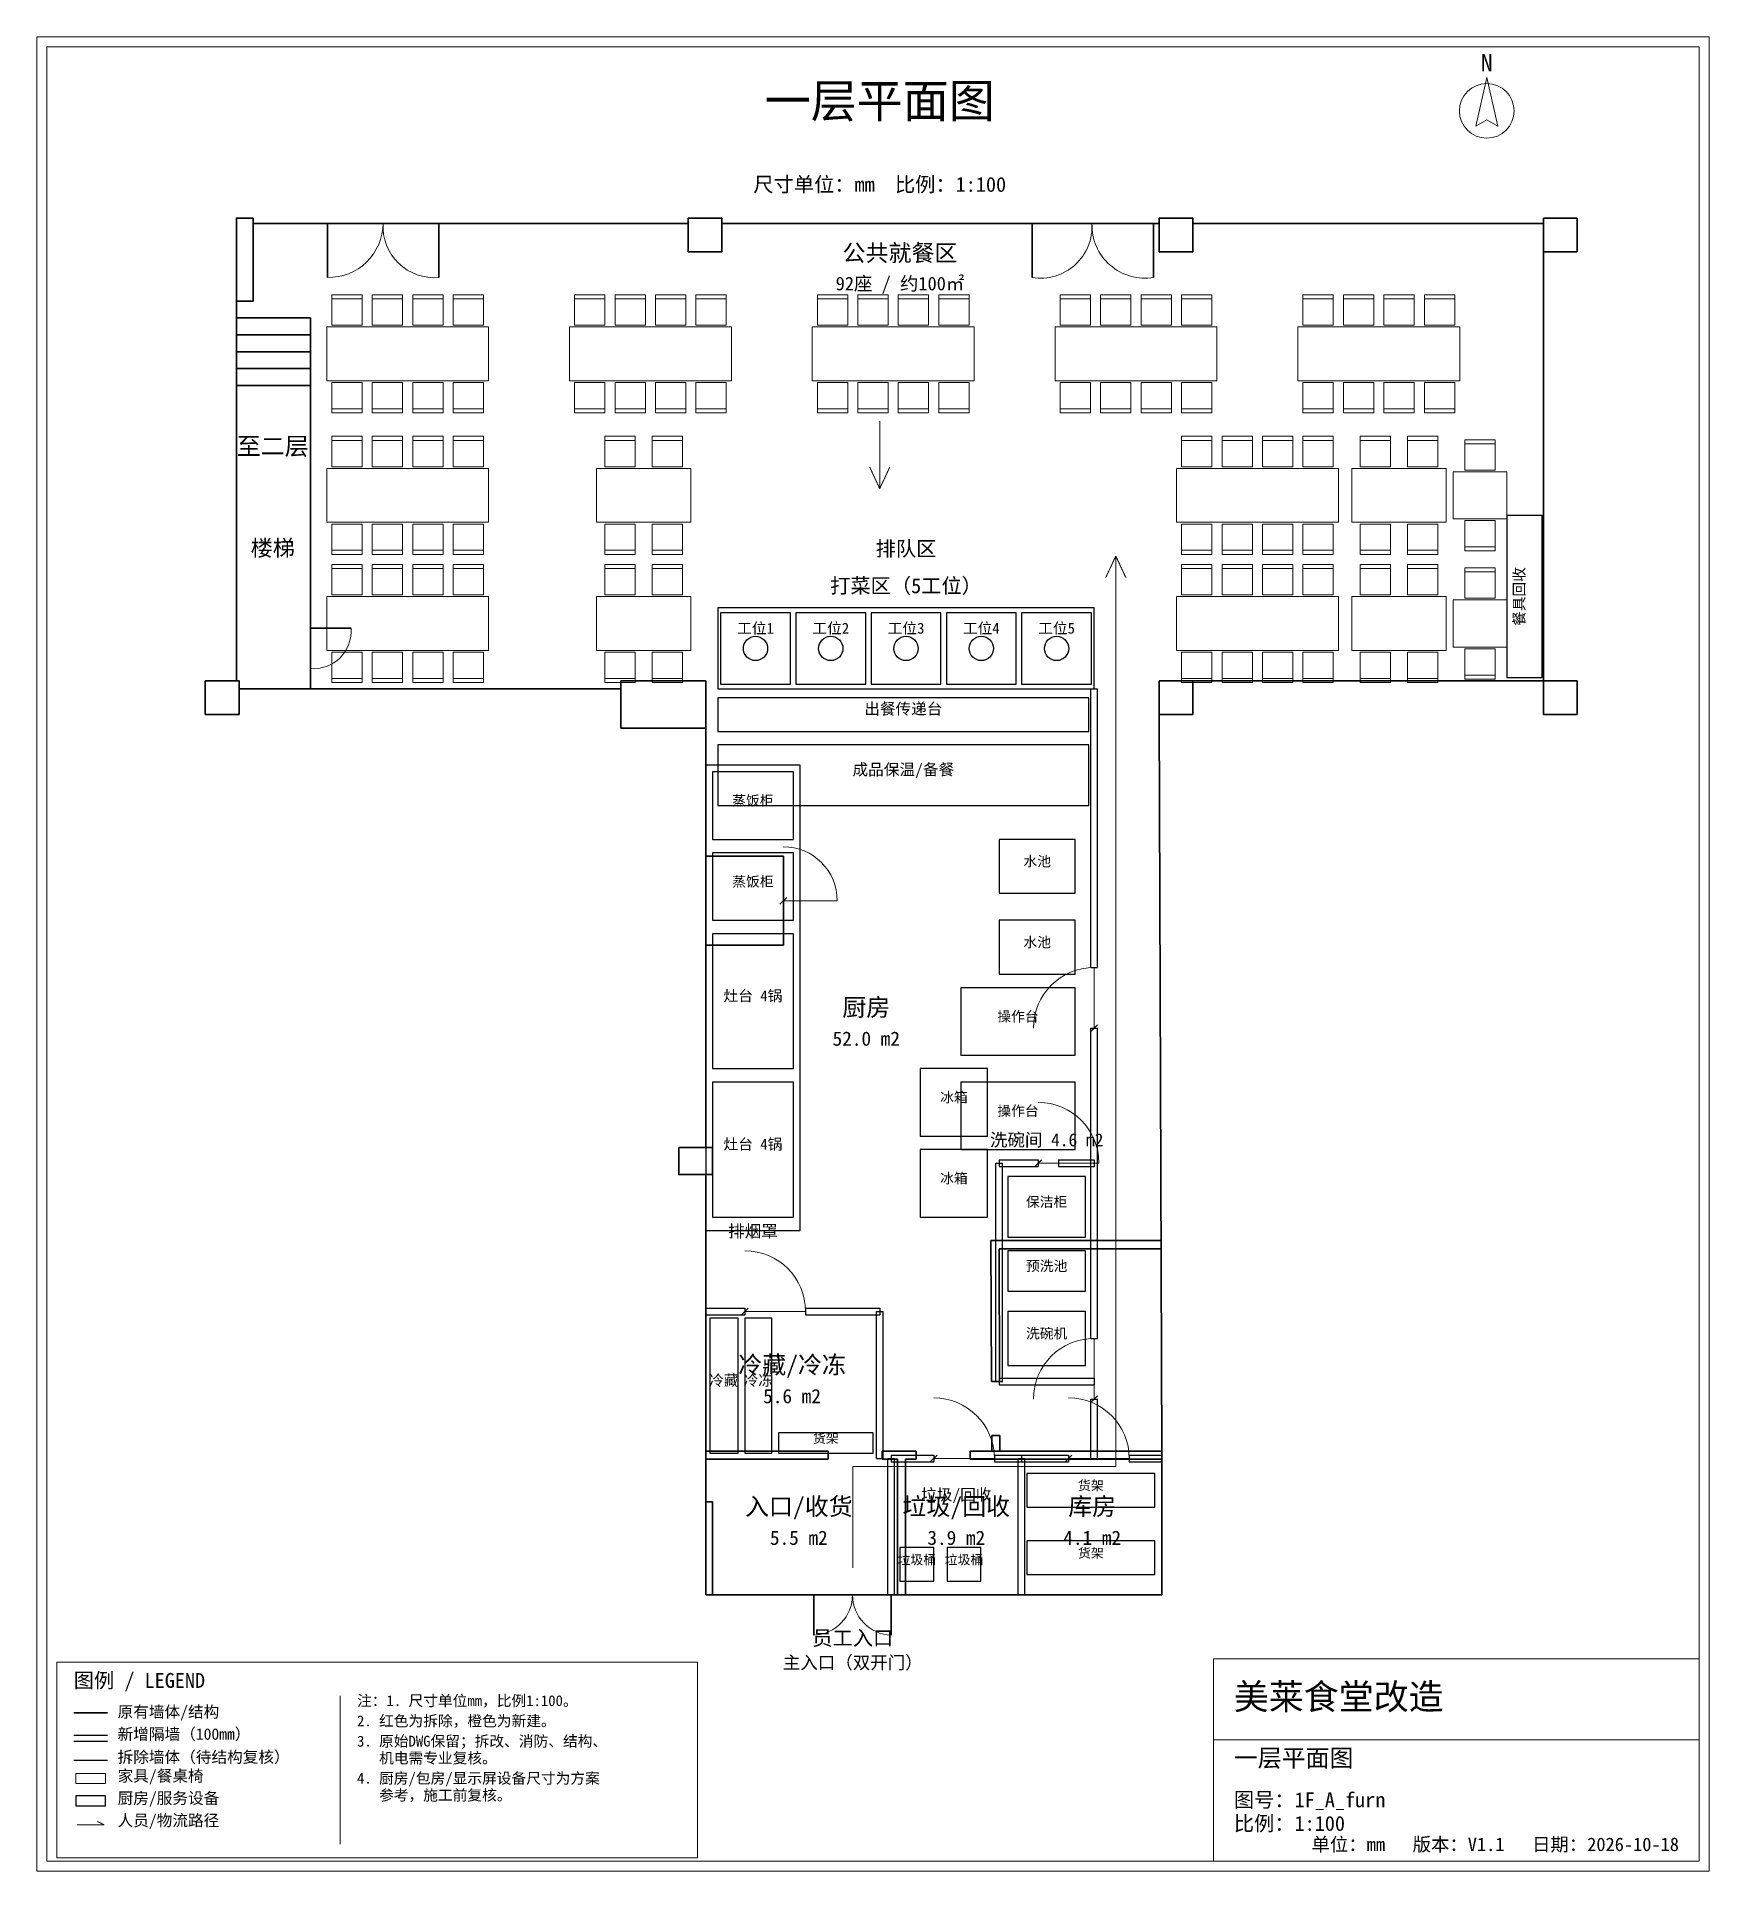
# Model space of a CAD drawing. Header units: millimetres. Extents: x -2500 to 22300, y -3500 to 23700.
import ezdxf
from ezdxf.enums import TextEntityAlignment as Align

# ---------------------------------------------------------------- set-up
doc = ezdxf.new("R2010")
doc.units = ezdxf.units.MM
doc.linetypes.add('DASHED', pattern=[1.524, 1.27, -0.254])
for name, color, linetype, lineweight in [('A-AREA', 5, 'Continuous', 18), ('A-DOOR', 3, 'Continuous', 18), ('A-FURN', 3, 'Continuous', 18), ('A-KITCHEN', 5, 'Continuous', 25), ('A-NOTE', 7, 'Continuous', 13), ('A-PATH', 6, 'DASHED', 18), ('A-SERVING', 30, 'Continuous', 25), ('A-TEXT', 7, 'Continuous', 18), ('A-TITLE', 7, 'Continuous', 18), ('A-WALL-DEMO', 1, 'DASHED', 25), ('A-WALL-EXIST', 7, 'Continuous', 35), ('A-WALL-NEW', 30, 'Continuous', 25)]:
    doc.layers.add(name, color=color, linetype=linetype, lineweight=lineweight)
doc.styles.add('CN', font='simhei.ttf')

msp = doc.modelspace()

# ---------------------------------------------------------------- linework, layer by layer
at = {"layer": 'A-DOOR'}
for p, q in [((8520, 10840), (8620, 10940)), ((8570, 10890), (9370, 10890)), ((13180, 9000), (13180, 9900)), ((13130, 8950), (13230, 9050)), ((12300, 6950), (12400, 7050)), ((12350, 7000), (13250, 7000)), ((7950, 4750), (8050, 4850)), ((8000, 4800), (8900, 4800)), ((13180, 3500), (13180, 4400)), ((13130, 3450), (13230, 3550)), ((10750, 2570), (10850, 2670)), ((10800, 2620), (11700, 2620)), ((12750, 2570), (12850, 2670)), ((12800, 2620), (13700, 2620))]:
    msp.add_line(p, q, dxfattribs=at)
for centre, radius, start, end in [((1828, 20938), 808, 268.7699, 359.4673), ((3394, 20886), 759, 176.6732, 275.0896), ((12381, 20887), 767, 261.0359, 3.1993), ((13933, 20906), 787, 178.2682, 279.3672), ((1602, 14889), 560, 265.7719, 4.2281), ((8570, 10890), 800, 0, 90), ((13180, 9000), 900, 90, 180), ((12350, 7000), 900, 0, 90), ((8000, 4800), 900, 0, 90), ((13180, 3500), 900, 90, 180), ((10800, 2620), 900, 0, 90), ((12800, 2620), 900, 0, 90), ((9000, 596), 596, 272.039, 0.3987), ((10192, 596), 596, 179.6013, 267.961)]:
    msp.add_arc(centre, radius, start, end, dxfattribs=at)
at = {"layer": 'A-FURN'}
for p, q in [((1875, 19815), (2325, 19815)), ((2475, 19815), (2925, 19815)), ((3075, 19815), (3525, 19815)), ((3675, 19815), (4125, 19815)), ((5475, 19815), (5925, 19815)), ((6075, 19815), (6525, 19815)), ((6675, 19815), (7125, 19815)), ((7275, 19815), (7725, 19815)), ((9075, 19815), (9525, 19815)), ((9675, 19815), (10125, 19815)), ((10275, 19815), (10725, 19815)), ((10875, 19815), (11325, 19815)), ((12675, 19815), (13125, 19815)), ((13275, 19815), (13725, 19815)), ((13875, 19815), (14325, 19815)), ((14475, 19815), (14925, 19815)), ((16275, 19815), (16725, 19815)), ((16875, 19815), (17325, 19815)), ((17475, 19815), (17925, 19815)), ((18075, 19815), (18525, 19815)), ((1875, 18185), (2325, 18185)), ((2475, 18185), (2925, 18185)), ((3075, 18185), (3525, 18185)), ((3675, 18185), (4125, 18185)), ((5475, 18185), (5925, 18185)), ((6075, 18185), (6525, 18185)), ((6675, 18185), (7125, 18185)), ((7275, 18185), (7725, 18185)), ((9075, 18185), (9525, 18185)), ((9675, 18185), (10125, 18185)), ((10275, 18185), (10725, 18185)), ((10875, 18185), (11325, 18185)), ((12675, 18185), (13125, 18185)), ((13275, 18185), (13725, 18185)), ((13875, 18185), (14325, 18185)), ((14475, 18185), (14925, 18185)), ((16275, 18185), (16725, 18185)), ((16875, 18185), (17325, 18185)), ((17475, 18185), (17925, 18185)), ((18075, 18185), (18525, 18185)), ((1875, 17715), (2325, 17715)), ((2475, 17715), (2925, 17715)), ((3075, 17715), (3525, 17715)), ((3675, 17715), (4125, 17715)), ((5925, 17715), (6375, 17715)), ((6625, 17715), (7075, 17715)), ((14475, 17715), (14925, 17715)), ((15075, 17715), (15525, 17715)), ((15675, 17715), (16125, 17715)), ((16275, 17715), (16725, 17715)), ((17125, 17715), (17575, 17715)), ((17825, 17715), (18275, 17715)), ((18675, 17665), (19125, 17665)), ((1875, 16085), (2325, 16085)), ((2475, 16085), (2925, 16085)), ((3075, 16085), (3525, 16085)), ((3675, 16085), (4125, 16085)), ((5925, 16085), (6375, 16085)), ((6625, 16085), (7075, 16085)), ((14475, 16085), (14925, 16085)), ((15075, 16085), (15525, 16085)), ((15675, 16085), (16125, 16085)), ((16275, 16085), (16725, 16085)), ((17125, 16085), (17575, 16085)), ((17825, 16085), (18275, 16085)), ((18675, 16135), (19125, 16135)), ((1875, 15815), (2325, 15815)), ((2475, 15815), (2925, 15815)), ((3075, 15815), (3525, 15815)), ((3675, 15815), (4125, 15815)), ((5925, 15815), (6375, 15815)), ((6625, 15815), (7075, 15815)), ((14475, 15815), (14925, 15815)), ((15075, 15815), (15525, 15815)), ((15675, 15815), (16125, 15815)), ((16275, 15815), (16725, 15815)), ((17125, 15815), (17575, 15815)), ((17825, 15815), (18275, 15815)), ((18675, 15765), (19125, 15765)), ((1875, 14185), (2325, 14185)), ((2475, 14185), (2925, 14185)), ((3075, 14185), (3525, 14185)), ((3675, 14185), (4125, 14185)), ((5925, 14185), (6375, 14185)), ((6625, 14185), (7075, 14185)), ((14475, 14185), (14925, 14185)), ((15075, 14185), (15525, 14185)), ((15675, 14185), (16125, 14185)), ((16275, 14185), (16725, 14185)), ((17125, 14185), (17575, 14185)), ((17825, 14185), (18275, 14185)), ((18675, 14235), (19125, 14235))]:
    msp.add_line(p, q, dxfattribs=at)
for points in [[(1875, 19425), (2325, 19425), (2325, 19875), (1875, 19875)], [(2475, 19425), (2925, 19425), (2925, 19875), (2475, 19875)], [(3075, 19425), (3525, 19425), (3525, 19875), (3075, 19875)], [(3675, 19425), (4125, 19425), (4125, 19875), (3675, 19875)], [(5475, 19425), (5925, 19425), (5925, 19875), (5475, 19875)], [(6075, 19425), (6525, 19425), (6525, 19875), (6075, 19875)], [(6675, 19425), (7125, 19425), (7125, 19875), (6675, 19875)], [(7275, 19425), (7725, 19425), (7725, 19875), (7275, 19875)], [(9075, 19425), (9525, 19425), (9525, 19875), (9075, 19875)], [(9675, 19425), (10125, 19425), (10125, 19875), (9675, 19875)], [(10275, 19425), (10725, 19425), (10725, 19875), (10275, 19875)], [(10875, 19425), (11325, 19425), (11325, 19875), (10875, 19875)], [(12675, 19425), (13125, 19425), (13125, 19875), (12675, 19875)], [(13275, 19425), (13725, 19425), (13725, 19875), (13275, 19875)], [(13875, 19425), (14325, 19425), (14325, 19875), (13875, 19875)], [(14475, 19425), (14925, 19425), (14925, 19875), (14475, 19875)], [(16275, 19425), (16725, 19425), (16725, 19875), (16275, 19875)], [(16875, 19425), (17325, 19425), (17325, 19875), (16875, 19875)], [(17475, 19425), (17925, 19425), (17925, 19875), (17475, 19875)], [(18075, 19425), (18525, 19425), (18525, 19875), (18075, 19875)], [(1800, 18600), (4200, 18600), (4200, 19400), (1800, 19400)], [(5400, 18600), (7800, 18600), (7800, 19400), (5400, 19400)], [(9000, 18600), (11400, 18600), (11400, 19400), (9000, 19400)], [(12600, 18600), (15000, 18600), (15000, 19400), (12600, 19400)], [(16200, 18600), (18600, 18600), (18600, 19400), (16200, 19400)], [(1875, 18125), (2325, 18125), (2325, 18575), (1875, 18575)], [(2475, 18125), (2925, 18125), (2925, 18575), (2475, 18575)], [(3075, 18125), (3525, 18125), (3525, 18575), (3075, 18575)], [(3675, 18125), (4125, 18125), (4125, 18575), (3675, 18575)], [(5475, 18125), (5925, 18125), (5925, 18575), (5475, 18575)], [(6075, 18125), (6525, 18125), (6525, 18575), (6075, 18575)], [(6675, 18125), (7125, 18125), (7125, 18575), (6675, 18575)], [(7275, 18125), (7725, 18125), (7725, 18575), (7275, 18575)], [(9075, 18125), (9525, 18125), (9525, 18575), (9075, 18575)], [(9675, 18125), (10125, 18125), (10125, 18575), (9675, 18575)], [(10275, 18125), (10725, 18125), (10725, 18575), (10275, 18575)], [(10875, 18125), (11325, 18125), (11325, 18575), (10875, 18575)], [(12675, 18125), (13125, 18125), (13125, 18575), (12675, 18575)], [(13275, 18125), (13725, 18125), (13725, 18575), (13275, 18575)], [(13875, 18125), (14325, 18125), (14325, 18575), (13875, 18575)], [(14475, 18125), (14925, 18125), (14925, 18575), (14475, 18575)], [(16275, 18125), (16725, 18125), (16725, 18575), (16275, 18575)], [(16875, 18125), (17325, 18125), (17325, 18575), (16875, 18575)], [(17475, 18125), (17925, 18125), (17925, 18575), (17475, 18575)], [(18075, 18125), (18525, 18125), (18525, 18575), (18075, 18575)], [(1875, 17325), (2325, 17325), (2325, 17775), (1875, 17775)], [(2475, 17325), (2925, 17325), (2925, 17775), (2475, 17775)], [(3075, 17325), (3525, 17325), (3525, 17775), (3075, 17775)], [(3675, 17325), (4125, 17325), (4125, 17775), (3675, 17775)], [(5925, 17325), (6375, 17325), (6375, 17775), (5925, 17775)], [(6625, 17325), (7075, 17325), (7075, 17775), (6625, 17775)], [(14475, 17325), (14925, 17325), (14925, 17775), (14475, 17775)], [(15075, 17325), (15525, 17325), (15525, 17775), (15075, 17775)], [(15675, 17325), (16125, 17325), (16125, 17775), (15675, 17775)], [(16275, 17325), (16725, 17325), (16725, 17775), (16275, 17775)], [(17125, 17325), (17575, 17325), (17575, 17775), (17125, 17775)], [(17825, 17325), (18275, 17325), (18275, 17775), (17825, 17775)], [(18675, 17275), (19125, 17275), (19125, 17725), (18675, 17725)], [(1800, 16500), (4200, 16500), (4200, 17300), (1800, 17300)], [(5800, 16500), (7200, 16500), (7200, 17300), (5800, 17300)], [(14400, 16500), (16800, 16500), (16800, 17300), (14400, 17300)], [(17000, 16500), (18400, 16500), (18400, 17300), (17000, 17300)], [(18500, 16550), (19300, 16550), (19300, 17250), (18500, 17250)], [(1875, 16025), (2325, 16025), (2325, 16475), (1875, 16475)], [(2475, 16025), (2925, 16025), (2925, 16475), (2475, 16475)], [(3075, 16025), (3525, 16025), (3525, 16475), (3075, 16475)], [(3675, 16025), (4125, 16025), (4125, 16475), (3675, 16475)], [(5925, 16025), (6375, 16025), (6375, 16475), (5925, 16475)], [(6625, 16025), (7075, 16025), (7075, 16475), (6625, 16475)], [(14475, 16025), (14925, 16025), (14925, 16475), (14475, 16475)], [(15075, 16025), (15525, 16025), (15525, 16475), (15075, 16475)], [(15675, 16025), (16125, 16025), (16125, 16475), (15675, 16475)], [(16275, 16025), (16725, 16025), (16725, 16475), (16275, 16475)], [(17125, 16025), (17575, 16025), (17575, 16475), (17125, 16475)], [(17825, 16025), (18275, 16025), (18275, 16475), (17825, 16475)], [(18675, 16075), (19125, 16075), (19125, 16525), (18675, 16525)], [(1875, 15425), (2325, 15425), (2325, 15875), (1875, 15875)], [(2475, 15425), (2925, 15425), (2925, 15875), (2475, 15875)], [(3075, 15425), (3525, 15425), (3525, 15875), (3075, 15875)], [(3675, 15425), (4125, 15425), (4125, 15875), (3675, 15875)], [(5925, 15425), (6375, 15425), (6375, 15875), (5925, 15875)], [(6625, 15425), (7075, 15425), (7075, 15875), (6625, 15875)], [(14475, 15425), (14925, 15425), (14925, 15875), (14475, 15875)], [(15075, 15425), (15525, 15425), (15525, 15875), (15075, 15875)], [(15675, 15425), (16125, 15425), (16125, 15875), (15675, 15875)], [(16275, 15425), (16725, 15425), (16725, 15875), (16275, 15875)], [(17125, 15425), (17575, 15425), (17575, 15875), (17125, 15875)], [(17825, 15425), (18275, 15425), (18275, 15875), (17825, 15875)], [(18675, 15375), (19125, 15375), (19125, 15825), (18675, 15825)], [(1800, 14600), (4200, 14600), (4200, 15400), (1800, 15400)], [(5800, 14600), (7200, 14600), (7200, 15400), (5800, 15400)], [(14400, 14600), (16800, 14600), (16800, 15400), (14400, 15400)], [(17000, 14600), (18400, 14600), (18400, 15400), (17000, 15400)], [(18500, 14650), (19300, 14650), (19300, 15350), (18500, 15350)], [(1875, 14125), (2325, 14125), (2325, 14575), (1875, 14575)], [(2475, 14125), (2925, 14125), (2925, 14575), (2475, 14575)], [(3075, 14125), (3525, 14125), (3525, 14575), (3075, 14575)], [(3675, 14125), (4125, 14125), (4125, 14575), (3675, 14575)], [(5925, 14125), (6375, 14125), (6375, 14575), (5925, 14575)], [(6625, 14125), (7075, 14125), (7075, 14575), (6625, 14575)], [(14475, 14125), (14925, 14125), (14925, 14575), (14475, 14575)], [(15075, 14125), (15525, 14125), (15525, 14575), (15075, 14575)], [(15675, 14125), (16125, 14125), (16125, 14575), (15675, 14575)], [(16275, 14125), (16725, 14125), (16725, 14575), (16275, 14575)], [(17125, 14125), (17575, 14125), (17575, 14575), (17125, 14575)], [(17825, 14125), (18275, 14125), (18275, 14575), (17825, 14575)], [(18675, 14175), (19125, 14175), (19125, 14625), (18675, 14625)], [(-1920, -2200), (-1480, -2200), (-1480, -2050), (-1920, -2050)]]:
    msp.add_lwpolyline(points, close=True, dxfattribs=at)
at = {"layer": 'A-KITCHEN'}
for points in [[(7600, 13400), (13100, 13400), (13100, 13900), (7600, 13900)], [(7600, 12300), (13100, 12300), (13100, 13200), (7600, 13200)], [(7420, 6000), (8820, 6000), (8820, 12900), (7420, 12900)], [(7520, 11800), (8720, 11800), (8720, 12800), (7520, 12800)], [(11770, 11000), (12900, 11000), (12900, 11800), (11770, 11800)], [(7520, 10600), (8720, 10600), (8720, 11600), (7520, 11600)], [(7520, 8400), (8720, 8400), (8720, 10400), (7520, 10400)], [(11770, 9800), (12900, 9800), (12900, 10600), (11770, 10600)], [(11200, 8600), (12900, 8600), (12900, 9600), (11200, 9600)], [(7520, 6200), (8720, 6200), (8720, 8200), (7520, 8200)], [(10600, 7400), (11600, 7400), (11600, 8400), (10600, 8400)], [(11200, 7200), (12900, 7200), (12900, 8200), (11200, 8200)], [(10600, 6200), (11600, 6200), (11600, 7200), (10600, 7200)], [(11900, 5900), (13050, 5900), (13050, 6800), (11900, 6800)], [(11900, 5100), (13050, 5100), (13050, 5700), (11900, 5700)], [(7480, 2700), (7900, 2700), (7900, 4700), (7480, 4700)], [(8000, 2700), (8400, 2700), (8400, 4700), (8000, 4700)], [(11900, 4000), (13050, 4000), (13050, 4800), (11900, 4800)], [(8500, 2700), (9900, 2700), (9900, 3000), (8500, 3000)], [(12180, 1900), (14080, 1900), (14080, 2400), (12180, 2400)], [(12180, 900), (14080, 900), (14080, 1400), (12180, 1400)], [(10300, 800), (10800, 800), (10800, 1300), (10300, 1300)], [(11000, 800), (11500, 800), (11500, 1300), (11000, 1300)], [(-1920, -2530), (-1480, -2530), (-1480, -2380), (-1920, -2380)]]:
    msp.add_lwpolyline(points, close=True, dxfattribs=at)
at = {"layer": 'A-PATH'}
for p, q in [((10000, 18000), (10000, 17000)), ((10000, 17000), (9852, 17317)), ((10000, 17000), (10148, 17317)), ((13500, 16000), (13352, 15683)), ((13500, 13500), (13500, 16000)), ((13500, 16000), (13648, 15683)), ((13500, 2500), (13500, 13500)), ((9600, 1000), (9600, 2500)), ((9600, 2500), (10800, 2500)), ((10800, 2500), (13500, 2500)), ((-1900, -2810), (-1500, -2810)), ((-1500, -2810), (-1600, -2760))]:
    msp.add_line(p, q, dxfattribs=at)
at = {"layer": 'A-SERVING'}
for points in [[(19300, 14200), (19820, 14200), (19820, 16600), (19300, 16600)], [(7600, 14030), (13180, 14030), (13180, 15230), (7600, 15230)], [(7640, 14100), (8676, 14100), (8676, 15160), (7640, 15160)], [(8756, 14100), (9792, 14100), (9792, 15160), (8756, 15160)], [(9872, 14100), (10908, 14100), (10908, 15160), (9872, 15160)], [(10988, 14100), (12024, 14100), (12024, 15160), (10988, 15160)], [(12104, 14100), (13140, 14100), (13140, 15160), (12104, 15160)]]:
    msp.add_lwpolyline(points, close=True, dxfattribs=at)
for centre in [(8158, 14630), (9274, 14630), (10390, 14630), (11506, 14630), (12622, 14630)]:
    msp.add_circle(centre, 180, dxfattribs=at)
at = {"layer": 'A-TITLE'}
for p, q in [((2000, -3100), (2000, -900)), ((14950, -1550), (22150, -1550))]:
    msp.add_line(p, q, dxfattribs=at)
for points in [[(-2500, -3500), (22300, -3500), (22300, 23700), (-2500, 23700)], [(-2350, -3350), (22150, -3350), (22150, 23550), (-2350, 23550)], [(19000, 23095), (18838, 22375), (19000, 22465), (19162, 22375)], [(-2200, -3300), (7300, -3300), (7300, -400), (-2200, -400)], [(14950, -3350), (22150, -3350), (22150, -350), (14950, -350)]]:
    msp.add_lwpolyline(points, close=True, dxfattribs=at)
msp.add_circle((19000, 22600), 405, dxfattribs=at)
at = {"layer": 'A-WALL-DEMO'}
msp.add_line((-1950, -1850), (-1450, -1850), dxfattribs=at)
at = {"layer": 'A-WALL-EXIST'}
for p, q in [((711, 21010), (711, 19780)), ((7161, 21010), (7161, 20510)), ((7161, 21010), (7661, 21010)), ((7661, 21010), (7661, 20510)), ((14141, 21010), (14141, 20510)), ((14141, 21010), (14641, 21010)), ((14641, 21010), (14641, 20510)), ((19841, 21010), (19841, 20510)), ((19841, 21010), (20341, 21010)), ((20341, 21010), (20341, 20510)), ((461, 20930), (461, 14150)), ((711, 20930), (1811, 20930)), ((1811, 20930), (1811, 20130)), ((1811, 20930), (3461, 20930)), ((3461, 20930), (3461, 20130)), ((3461, 20930), (7161, 20930)), ((7661, 20930), (14141, 20930)), ((12261, 20930), (12261, 20130)), ((14061, 20930), (14061, 20130)), ((14641, 20930), (19841, 20930)), ((19841, 14150), (19841, 20930)), ((7161, 20510), (7661, 20510)), ((14141, 20510), (14641, 20510)), ((19841, 20510), (20341, 20510)), ((461, 19530), (1561, 19530)), ((1561, 19530), (1561, 14030)), ((461, 19280), (1561, 19280)), ((461, 19030), (1561, 19030)), ((461, 18780), (1561, 18780)), ((461, 18530), (1561, 18530)), ((1561, 14930), (2161, 14930)), ((0, 14150), (0, 13650)), ((0, 14150), (500, 14150)), ((500, 14150), (500, 13650)), ((6161, 14150), (6161, 13450)), ((6161, 14150), (7421, 14150)), ((7421, 14150), (7421, 13450)), ((14141, 14150), (14141, 13650)), ((14141, 14150), (14641, 14150)), ((14641, 14150), (14641, 13650)), ((14641, 14150), (19841, 14150)), ((19841, 14150), (19841, 13650)), ((19841, 14150), (20341, 14150)), ((20341, 14150), (20341, 13650)), ((500, 14030), (1561, 14030)), ((1561, 14030), (6161, 14030)), ((0, 13650), (500, 13650)), ((14141, 13650), (14641, 13650)), ((14181, 2730), (14141, 13650)), ((19841, 13650), (20341, 13650)), ((6161, 13450), (7421, 13450)), ((7421, 13450), (7421, 11430)), ((7421, 11550), (8571, 11550)), ((7421, 11550), (7421, 10230)), ((8571, 11550), (8571, 10230)), ((8571, 10230), (7421, 10230)), ((7421, 10230), (7421, 7230)), ((7021, 7230), (7021, 6830)), ((7421, 6830), (7421, 2730)), ((11657, 3760), (11649, 5850)), ((11649, 5850), (14181, 5850)), ((11770, 5730), (14181, 5730)), ((11777, 3760), (11770, 5730)), ((11657, 3760), (11777, 3760)), ((7421, 2730), (9235, 2730)), ((7421, 2730), (7421, 1980)), ((9235, 2730), (9235, 2610)), ((10035, 2730), (10539, 2730)), ((10035, 2730), (10035, 2610)), ((10539, 2730), (10539, 2610)), ((11339, 2730), (14181, 2730)), ((11339, 2730), (11339, 2610)), ((11661, 2730), (11660, 2960)), ((11660, 2960), (11780, 2960)), ((11781, 2730), (11780, 2960)), ((14181, 2730), (14181, 600)), ((7421, 2610), (9235, 2610)), ((10035, 2610), (10261, 2610)), ((10261, 2610), (10261, 600)), ((10381, 2610), (10539, 2610)), ((10381, 2610), (10381, 600)), ((11339, 2610), (14181, 2610)), ((7421, 1980), (7521, 1980)), ((7421, 1980), (7421, 600)), ((7521, 1980), (7521, 600)), ((7421, 600), (9021, 600)), ((9021, 600), (10171, 600)), ((9021, 0), (9021, 600)), ((9021, 600), (10171, 600)), ((10171, 600), (14181, 600)), ((10171, 0), (10171, 600)), ((-1950, -1150), (-1450, -1150))]:
    msp.add_line(p, q, dxfattribs=at)
for points in [[(711, 21010), (461, 21010), (461, 19780), (711, 19780)], [(7021, 7230), (7521, 7230), (7521, 6830), (7021, 6830)]]:
    msp.add_lwpolyline(points, close=True, dxfattribs=at)
at = {"layer": 'A-WALL-NEW'}
for p, q in [((13130, 9900), (13130, 14030)), ((13130, 14030), (13230, 14030)), ((13230, 9900), (13230, 14030)), ((13130, 9900), (13230, 9900)), ((13130, 4400), (13130, 9000)), ((13130, 9000), (13230, 9000)), ((13230, 4400), (13230, 9000)), ((11720, 3760), (11720, 7000)), ((11720, 7000), (11820, 7000)), ((11770, 7050), (12350, 7050)), ((11770, 7050), (11770, 6950)), ((11770, 6950), (12350, 6950)), ((11820, 3760), (11820, 7000)), ((12350, 7050), (12350, 6950)), ((12650, 7050), (13180, 7050)), ((12650, 7050), (12650, 6950)), ((12650, 6950), (13180, 6950)), ((13180, 7050), (13180, 6950)), ((7420, 4850), (8000, 4850)), ((7420, 4850), (7420, 4750)), ((7420, 4750), (8000, 4750)), ((8000, 4850), (8000, 4750)), ((8900, 4850), (10000, 4850)), ((8900, 4850), (8900, 4750)), ((8900, 4750), (10000, 4750)), ((9950, 2620), (9950, 4800)), ((9950, 4800), (10050, 4800)), ((10000, 4850), (10000, 4750)), ((10050, 2620), (10050, 4800)), ((13130, 4400), (13230, 4400)), ((11770, 3810), (13180, 3810)), ((11770, 3810), (11770, 3710)), ((13180, 3810), (13180, 3710)), ((11720, 3760), (11820, 3760)), ((11770, 3710), (13180, 3710)), ((13130, 2620), (13130, 3500)), ((13130, 3500), (13230, 3500)), ((13230, 2620), (13230, 3500)), ((9950, 2620), (10050, 2620)), ((10120, 600), (10120, 2620)), ((10120, 2620), (10220, 2620)), ((10170, 2670), (10800, 2670)), ((10170, 2670), (10170, 2570)), ((10170, 2570), (10800, 2570)), ((10220, 600), (10220, 2620)), ((10800, 2670), (10800, 2570)), ((11700, 2670), (12100, 2670)), ((11700, 2670), (11700, 2570)), ((11700, 2570), (12100, 2570)), ((12050, 600), (12050, 2620)), ((12050, 2620), (12150, 2620)), ((12100, 2670), (12800, 2670)), ((12100, 2670), (12100, 2570)), ((12100, 2670), (12100, 2570)), ((12100, 2570), (12800, 2570)), ((12150, 600), (12150, 2620)), ((12800, 2670), (12800, 2570)), ((13130, 2620), (13230, 2620)), ((13700, 2670), (14180, 2670)), ((13700, 2670), (13700, 2570)), ((13700, 2570), (14180, 2570)), ((14180, 2670), (14180, 2570)), ((10120, 600), (10220, 600)), ((12050, 600), (12150, 600)), ((-1950, -1480), (-1450, -1480)), ((-1950, -1570), (-1450, -1570))]:
    msp.add_line(p, q, dxfattribs=at)

# ---------------------------------------------------------------- texts
at = {"layer": 'A-AREA', "style": 'CN'}
for s, height, p in [('公共就餐区', 250, (10300, 20370)), ('92座 / 约100㎡', 200, (10300, 19940)), ('厨房', 260, (9800, 9180)), ('52.0 m2', 210, (9800, 8740)), ('冷藏/冷冻', 260, (8700, 3880)), ('5.6 m2', 210, (8700, 3440)), ('入口/收货', 260, (8800, 1780)), ('垃圾/回收', 260, (11135, 1780)), ('库房', 260, (13150, 1780)), ('5.5 m2', 210, (8800, 1340)), ('3.9 m2', 210, (11135, 1340)), ('4.1 m2', 210, (13150, 1340))]:
    msp.add_text(s, height=height, dxfattribs=at).set_placement(p, align=Align.CENTER)
at = {"layer": 'A-KITCHEN', "style": 'CN'}
for s, height, p in [('出餐传递台', 170, (10350, 13650)), ('成品保温/备餐', 170, (10350, 12750)), ('蒸饭柜', 150, (8120, 12300)), ('水池', 150, (12335, 11400)), ('蒸饭柜', 150, (8120, 11100)), ('水池', 150, (12335, 10200)), ('灶台 4锅', 160, (8120, 9400)), ('操作台', 150, (12050, 9100)), ('冰箱', 150, (11100, 7900)), ('操作台', 150, (12050, 7700)), ('灶台 4锅', 160, (8120, 7200)), ('洗碗间 4.6 m2', 190, (12475, 7250)), ('冰箱', 150, (11100, 6700)), ('保洁柜', 150, (12475, 6350)), ('排烟罩', 180, (8120, 5900)), ('预洗池', 150, (12475, 5400)), ('洗碗机', 150, (12475, 4400)), ('冷藏', 160, (7690, 3700)), ('冷冻', 160, (8200, 3700)), ('货架', 140, (9200, 2850)), ('垃圾/回收', 170, (11135, 2000)), ('货架', 140, (13130, 2150)), ('垃圾桶', 140, (10550, 1050)), ('垃圾桶', 140, (11250, 1050)), ('货架', 140, (13130, 1150))]:
    msp.add_text(s, height=height, dxfattribs=at).set_placement(p, align=Align.CENTER)
at = {"layer": 'A-NOTE', "style": 'CN'}
for s, height, p in [('尺寸单位：mm  比例：1:100', 220, (10000, 21400)), ('主入口（双开门）', 190, (9600, -500))]:
    msp.add_text(s, height=height, dxfattribs=at).set_placement(p, align=Align.CENTER)
for s, height, p in [('原有墙体/结构', 170, (-1300, -1220)), ('注：1. 尺寸单位mm，比例1:100。', 160, (2250, -1050)), ('新增隔墙（100mm）', 170, (-1300, -1550)), ('2. 红色为拆除，橙色为新建。', 160, (2250, -1350)), ('3. 原始DWG保留；拆改、消防、结构、', 160, (2250, -1650)), ('拆除墙体（待结构复核）', 170, (-1300, -1890)), ('   机电需专业复核。', 160, (2250, -1900)), ('家具/餐桌椅', 170, (-1300, -2170)), ('4. 厨房/包房/显示屏设备尺寸为方案', 160, (2250, -2200)), ('厨房/服务设备', 170, (-1300, -2500)), ('   参考，施工前复核。', 160, (2250, -2450)), ('人员/物流路径', 170, (-1300, -2830))]:
    msp.add_text(s, height=height, dxfattribs=at).set_placement(p)
at = {"layer": 'A-SERVING', "style": 'CN'}
msp.add_text('餐具回收', height=160, rotation=90, dxfattribs=at).set_placement((19560, 15400), align=Align.CENTER)
for s, height, p in [('打菜区（5工位）', 220, (10390, 15450)), ('工位1', 160, (8158, 14850)), ('工位2', 160, (9274, 14850)), ('工位3', 160, (10390, 14850)), ('工位4', 160, (11506, 14850)), ('工位5', 160, (12622, 14850))]:
    msp.add_text(s, height=height, dxfattribs=at).set_placement(p, align=Align.CENTER)
at = {"layer": 'A-TEXT', "style": 'CN'}
for s, height, p in [('一层平面图', 500, (10000, 22500)), ('至二层', 260, (1000, 17500)), ('楼梯', 240, (1000, 16000)), ('排队区', 220, (10390, 16000)), ('员工入口', 220, (9600, -150))]:
    msp.add_text(s, height=height, dxfattribs=at).set_placement(p, align=Align.CENTER)
at = {"layer": 'A-TITLE', "style": 'CN'}
msp.add_text('N', height=260, dxfattribs=at).set_placement((19000, 23185), align=Align.CENTER)
for s, height, p in [('图例 / LEGEND', 220, (-1950, -780)), ('美莱食堂改造', 380, (15250, -1100)), ('一层平面图', 260, (15250, -1950)), ('图号：1F_A_furn', 220, (15250, -2550)), ('比例：1:100', 220, (15250, -2900))]:
    msp.add_text(s, height=height, dxfattribs=at).set_placement(p)
msp.add_text('单位：mm   版本：V1.1   日期：2026-10-18', height=200, dxfattribs=at).set_placement((21850, -3200), align=Align.RIGHT)

doc.saveas('drawing.dxf')
